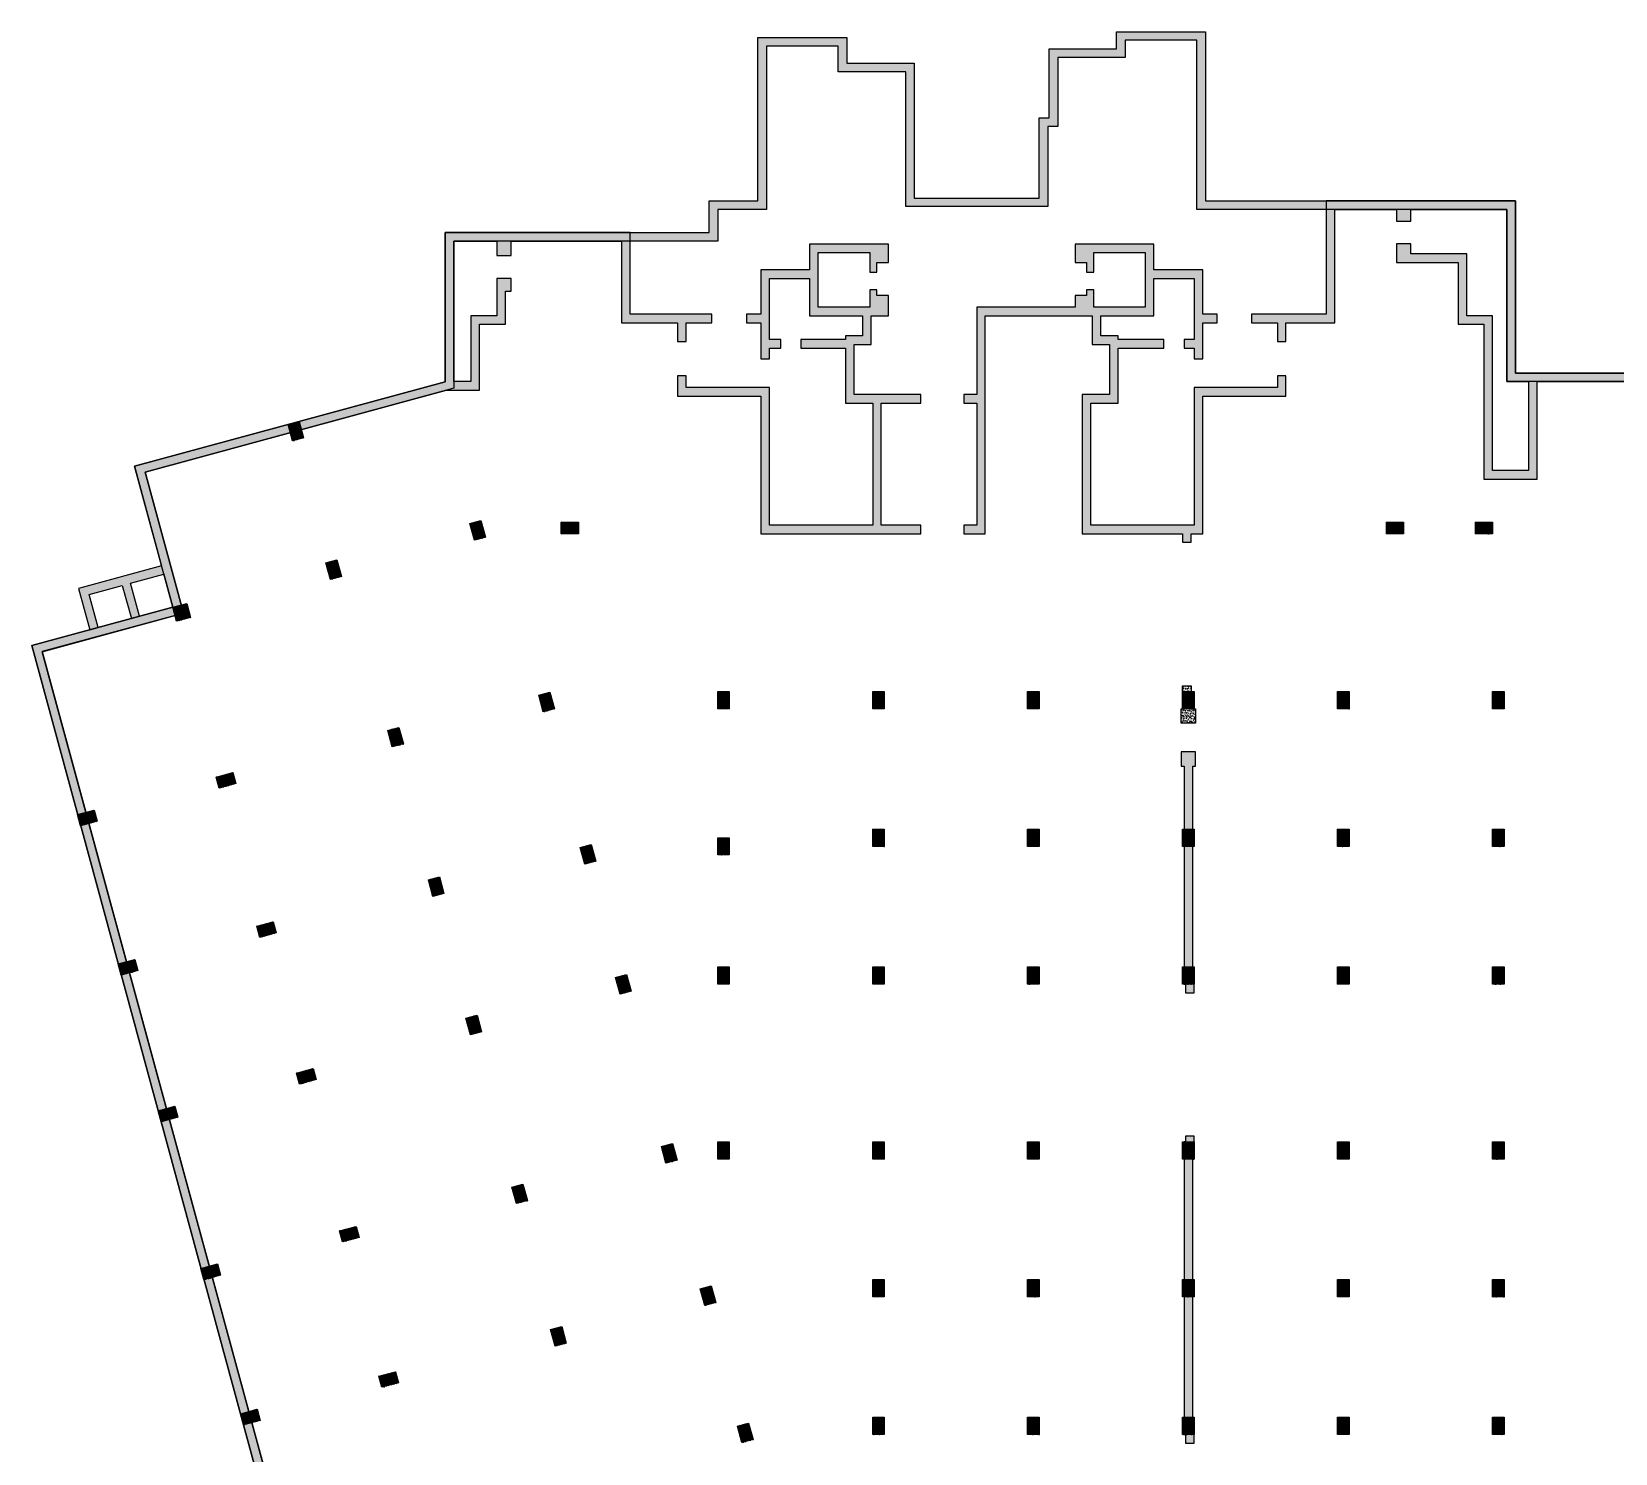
# Model space of a CAD drawing. Extents: x 910418 to 1204174, y 1052427 to 1444227.
# Drawn here: x 910420 to 965601, y 1394669 to 1444227 of the extents above; entities that cross this region are included whole.
import ezdxf

# ---------------------------------------------------------------- set-up
doc = ezdxf.new("R2010")
doc.units = 0
doc.header["$LTSCALE"] = 500
doc.layers.get('0').update_dxf_attribs({"linetype": 'CONTINUOUS'})
for name, color, linetype in [('S_COLU', 2, 'CONTINUOUS'), ('S_COLU_HACH', 15, 'CONTINUOUS'), ('S_WALL', 2, 'CONTINUOUS'), ('S_WALL_HACH', 30, 'CONTINUOUS'), ('S_WALL_OTHE_HACH', 33, 'CONTINUOUS'), ('SE_WALL', 2, 'CONTINUOUS')]:
    doc.layers.add(name, color=color, linetype=linetype)
doc.layers.add('S_POST_OTHE', color=110, linetype='CONTINUOUS', plot=False)
pattern_1 = [(50, (0, 0), (91.092334, -7.96954), [9.525, -104.775]), (355, (0, 0), (-17.62141, 95.52832), [7.62, -83.82]), (100.451, (7.59, -0.66), (73.47125, 87.55834), [8.095, -89.045]), (46.1842, (0, 25.4), (135.53952, -21.02116), [14.2875, -157.1625]), (96.6356, (11.3, 23.65), (118.70212, 123.71278), [12.1425, -133.5675]), (351.184, (0, 25.4), (118.7023, 123.71256), [11.43, -125.73]), (21, (12.7, 19.05), (75.80744, -51.13276), [9.525, -104.775]), (326, (12.7, 19.05), (30.90101, 92.09398), [7.62, -83.82]), (71.4514, (19.02, 14.79), (106.70825, 40.96143), [8.095, -89.045]), (37.5, (0, 0), (1.544302, 42.27752), [0, -82.804, 0, -85.09, 0, -84.1375]), (7.5, (0, 0), (33.40983, 50.090287), [0, -48.514, 0, -80.899, 0, -32.0675]), (327.5, (-28.32, 0), (67.795298, -2.864372), [0, -31.75, 0, -99.06, 0, -131.445]), (317.5, (-41.02, 0), (74.06459, 12.713246), [0, -41.275, 0, -65.786, 0, -93.345])]
pattern_2 = [(50, (-936023.896, -1443727.37), (91.0923345, -7.9695428), [9.525, -104.775]), (355, (-936023.9, -1443727.37), (-17.621413, 95.5283214), [7.62, -83.82]), (100.451, (-936016.305, -1443728.03), (73.471251, 87.558344), [8.095, -89.045]), (46.1842, (-936023.9, -1443701.97), (135.5395204, -21.021164), [14.2875, -157.1625]), (96.6356, (-936012.6, -1443703.72), (118.702117, 123.712778), [12.1425, -133.5675]), (351.184, (-936023.9, -1443701.97), (118.702303, 123.712559), [11.43, -125.73]), (21, (-936011.196, -1443708.32), (75.80744, -51.1327593), [9.525, -104.775]), (326, (-936011.2, -1443708.32), (30.901014, 92.093983), [7.62, -83.82]), (71.4514, (-936004.88, -1443712.58), (106.7082454, 40.961429), [8.095, -89.045]), (37.5, (-936023.896, -1443727.37), (1.5443016, 42.27751944), [0, -82.804, 0, -85.09, 0, -84.1375]), (7.5, (-936023.896, -1443727.37), (33.4098313, 50.0902874), [0, -48.514, 0, -80.899, 0, -32.0675]), (327.5, (-936052.217, -1443727.37), (67.7952976, -2.864372), [0, -31.75, 0, -99.06, 0, -131.445]), (317.5, (-936064.917, -1443727.37), (74.0645907, 12.7132455), [0, -41.275, 0, -65.786, 0, -93.345])]
pattern_3 = [(50, (-973824.87, -1443727.37), (91.0923345, -7.9695428), [9.525, -104.775]), (355, (-973824.87, -1443727.37), (-17.621413, 95.5283214), [7.62, -83.82]), (100.451, (-973817.28, -1443728.03), (73.471251, 87.558344), [8.095, -89.045]), (46.1842, (-973824.87, -1443701.97), (135.5395204, -21.021164), [14.2875, -157.1625]), (96.6356, (-973813.57, -1443703.72), (118.702117, 123.712778), [12.1425, -133.5675]), (351.184, (-973824.87, -1443701.97), (118.702303, 123.712559), [11.43, -125.73]), (21, (-973812.17, -1443708.32), (75.80744, -51.1327593), [9.525, -104.775]), (326, (-973812.17, -1443708.32), (30.901014, 92.093983), [7.62, -83.82]), (71.4514, (-973805.85, -1443712.58), (106.7082454, 40.961429), [8.095, -89.045]), (37.5, (-973824.867, -1443727.37), (1.5443016, 42.27751944), [0, -82.804, 0, -85.09, 0, -84.1375]), (7.5, (-973824.867, -1443727.37), (33.4098313, 50.0902874), [0, -48.514, 0, -80.899, 0, -32.0675]), (327.5, (-973853.19, -1443727.37), (67.7952976, -2.864372), [0, -31.75, 0, -99.06, 0, -131.445]), (317.5, (-973865.89, -1443727.37), (74.0645907, 12.7132455), [0, -41.275, 0, -65.786, 0, -93.345])]
pattern_4 = [(50, (-936023.896, -1443727.37), (91.0923345, -7.9695428), [9.525, -104.775]), (355, (-936023.9, -1443727.37), (-17.621413, 95.5283214), [7.62, -83.82]), (100.451, (-936016.305, -1443728.03), (73.471251, 87.558344), [8.095, -89.045]), (46.1842, (-936023.9, -1443701.97), (135.5395204, -21.021164), [14.2875, -157.1625]), (96.6356, (-936012.6, -1443703.72), (118.702117, 123.712778), [12.1425, -133.5675]), (351.184, (-936023.9, -1443701.97), (118.702303, 123.712559), [11.43, -125.73]), (21, (-936011.196, -1443708.32), (75.80744, -51.1327593), [9.525, -104.775]), (326, (-936011.2, -1443708.32), (30.901014, 92.093983), [7.62, -83.82]), (71.4514, (-936004.88, -1443712.58), (106.7082454, 40.961429), [8.095, -89.045]), (37.5, (-936023.896, -1443727.37), (1.5443016, 42.27751944), [0, -82.804, 0, -85.09, 0, -84.1375]), (7.5, (-936023.896, -1443727.37), (33.4098313, 50.0902874), [0, -48.514, 0, -80.899, 0, -32.0675]), (327.5, (-936052.217, -1443727.37), (67.7952976, -2.864372), [0, -31.75, 0, -99.06, 0, -131.445]), (317.5, (-936064.917, -1443727.37), (74.0645907, 12.7132455), [0, -41.275, 0, -65.786, 0, -93.345])]

# ---------------------------------------------------------------- blocks, each defined once
blk = doc.blocks.new('500x500')
at = {"layer": 'S_COLU_HACH'}
h = blk.add_hatch(color=256, dxfattribs=at)
h.dxf.hatch_style = 1
h.paths.add_polyline_path([(989816, 1106390), (990316, 1106390), (990316, 1105890), (989816, 1105890)])
at = {"layer": 'S_WALL_OTHE_HACH'}
h = blk.add_hatch(dxfattribs=at)
h.set_pattern_fill('钢筋混凝土', color=256, scale=25)
h.set_pattern_definition([(45, (-1667147.89, -1030227.86), (-44.1941738, 44.1941738), []), (50, (-1667147.89, -1030227.86), (179.3150457, -15.688034), [18.75, -206.25]), (355, (-1667147.89, -1030227.86), (-34.687833, 188.048033), [15, -165]), (100.4514, (-1667132.95, -1030229.17), (144.627345, 172.3598855), [15.9350475, -175.285528]), (46.1842, (-1667147.9, -1030177.86), (266.810262, -41.379754), [28.125, -309.375]), (96.6356, (-1667125.65, -1030181.3), (233.665676, 243.529468), [23.902572, -262.92825]), (351.1842, (-1667147.9, -1030177.86), (233.665486, 243.52965), [22.5, -247.5]), (21, (-1667122.89, -1030190.36), (149.226763, -100.6547227), [18.75, -206.25]), (326, (-1667122.89, -1030190.36), (60.828833, 181.287511), [15, -165]), (71.4514, (-1667110.45, -1030198.75), (210.055657, 80.632624), [15.9350475, -175.285528]), (37.5, (-1667147.89, -1030227.86), (3.0399638, 83.2234635), [0, -163, 0, -167.5, 0, -165.625]), (7.5, (-1667147.89, -1030227.86), (65.7673844, 98.602928), [0, -95.5, 0, -159.25, 0, -63.125]), (327.5, (-1667203.64, -1030227.86), (133.455609, -5.6387179), [0, -62.5, 0, -195, 0, -258.75]), (317.5, (-1667228.64, -1030227.86), (145.7965423, 25.0262456), [0, -81.25, 0, -129.5, 0, -183.75])])
h.paths.add_polyline_path([(989816, 1106390), (990316, 1106390), (990316, 1105890), (989816, 1105890)])
at = {"layer": 'S_COLU'}
blk.add_lwpolyline([(989816, 1106390), (990316, 1106390), (990316, 1105890), (989816, 1105890)], close=True, dxfattribs=at)
at = {"layer": 'S_POST_OTHE', "color": 3}
for p, q in [((989816, 1106390), (990316, 1105890)), ((989816, 1105890), (990316, 1106390))]:
    blk.add_line(p, q, dxfattribs=at)
blk = doc.blocks.new('A$C0AFA105A')
at = {"layer": 'S_WALL_HACH'}
h = blk.add_hatch(dxfattribs=at)
h.set_pattern_fill('AR-CONC', color=256, scale=0.5)
h.set_pattern_definition(pattern_2)
h.paths.add_polyline_path([(25300, -9400), (24400, -9400), (24400, -7250), (22450, -7250), (22450, -6900), (21950, -6900), (21950, -7550), (24100, -7550), (24100, -9700), (25000, -9700), (25000, -15100), (26850, -15100), (26850, -11700), (50600, -11700), (50600, -9700), (51500, -9700), (51500, -7550), (53650, -7550), (53650, -6900), (53150, -6900), (53150, -7250), (51200, -7250), (51200, -9400), (50300, -9400), (50300, -11400), (49600, -11400), (49600, -5700), (53150, -5700), (53150, -6100), (53650, -6100), (53650, -5700), (58600, -5700), (58600, -6500), (55800, -6500), (55800, -9650), (57500, -9650), (57500, -10298), (57800, -10298), (57800, -9650), (58700, -9650), (58700, -9350), (56100, -9350), (56100, -6800), (58900, -6800), (58900, -5400), (49300, -5400), (49300, -11400), (26100, -11400), (26100, -5400), (19500, -5400), (19500, -9350), (16900, -9350), (16900, -9650), (17800, -9650), (17800, -10300), (18100, -10300), (18100, -9650), (19800, -9650), (19800, -5700), (21950, -5700), (21950, -6100), (22450, -6100), (22450, -5700), (25800, -5700), (25800, -11700), (26550, -11700), (26550, -14800), (25300, -14800)])
h = blk.add_hatch(dxfattribs=at)
h.set_pattern_fill('AR-CONC', color=256, scale=0.5)
h.set_pattern_definition(pattern_1)
edge = h.paths.add_edge_path()
edge.add_line((-10900, -6800), (-9400, -6800))
edge.add_line((-9400, -6800), (-9400, -7300))
edge.add_line((-9400, -7300), (-8900, -7300))
edge.add_line((-8900, -7300), (-8900, -6800))
edge.add_line((-8900, -6800), (-5050, -6800))
edge.add_line((-5050, -6800), (-5050, -9650))
edge.add_line((-5050, -9650), (-3100, -9650))
edge.add_line((-3100, -9650), (-3100, -10300))
edge.add_line((-3100, -10300), (-2800, -10300))
edge.add_line((-2800, -10300), (-2800, -9650))
edge.add_line((-2800, -9650), (-1900, -9650))
edge.add_line((-1900, -9650), (-1900, -9350))
edge.add_line((-1900, -9350), (-4749, -9350))
edge.add_line((-4749, -9350), (-4749, -6500))
edge.add_line((-4749, -6500), (-11200, -6500))
edge.add_line((-11200, -6500), (-11200, -11702))
edge.add_line((-11200, -11702), (-22021, -14643))
edge.add_line((-22021, -14643), (-21077, -18117))
edge.add_line((-21077, -18117), (-23972, -18905))
edge.add_line((-23972, -18905), (-23579, -20352))
edge.add_line((-23579, -20352), (-23289, -20273))
edge.add_line((-23289, -20273), (-23604, -19116))
edge.add_line((-23604, -19116), (-22446, -18801))
edge.add_line((-22446, -18801), (-22131, -19958))
edge.add_line((-22131, -19958), (-21842, -19880))
edge.add_line((-21842, -19880), (-22157, -18722))
edge.add_line((-22157, -18722), (-20998, -18406))
edge.add_line((-20998, -18406), (-20683, -19565))
edge.add_line((-20683, -19565), (-25604, -20902))
edge.add_line((-25604, -20902), (-11052, -74460))
edge.add_line((-11052, -74460), (-5841, -73044))
edge.add_line((-5841, -73044), (-5683, -73623))
edge.add_line((-5683, -73623), (-4717, -73360))
edge.add_line((-4717, -73360), (-4848, -72878))
edge.add_line((-4848, -72878), (-5525, -73062))
edge.add_line((-5525, -73062), (-5630, -72676))
edge.add_line((-5630, -72676), (-10841, -74092))
edge.add_line((-10841, -74092), (-13673, -63670))
edge.add_line((-13673, -63670), (-11936, -63198))
edge.add_line((-11936, -63198), (-12067, -62715))
edge.add_line((-12067, -62715), (-12550, -62846))
edge.add_line((-12550, -62846), (-12550, -62846))
edge.add_line((-12550, -62846), (-13804, -63187))
edge.add_line((-13804, -63187), (-25236, -21113))
edge.add_line((-25236, -21113), (-20315, -19774))
edge.add_line((-20315, -19774), (-21653, -14854))
edge.add_line((-21653, -14854), (-11151, -12000))
edge.add_line((-11151, -12000), (-10000, -12000))
edge.add_line((-10000, -12000), (-10000, -9700))
edge.add_line((-10000, -9700), (-9100, -9700))
edge.add_line((-9100, -9700), (-9100, -8550))
edge.add_line((-9100, -8550), (-8900, -8550))
edge.add_line((-8900, -8550), (-8900, -8100))
edge.add_line((-8900, -8100), (-9400, -8100))
edge.add_line((-9400, -8100), (-9400, -9400))
edge.add_line((-9400, -9400), (-10300, -9400))
edge.add_line((-10300, -9400), (-10300, -11700))
edge.add_line((-10300, -11700), (-10900, -11700))
edge.add_line((-10900, -11700), (-10900, -6800))
h = blk.add_hatch(dxfattribs=at)
h.set_pattern_fill('AR-CONC', color=256, scale=0.5)
h.set_pattern_definition(pattern_4)
h.paths.add_polyline_path([(100, -10900), (100, -10532), (500, -10532), (500, -10232), (100, -10232), (100, -8100), (1500, -8100), (1500, -9402), (3350, -9402), (3350, -10100), (2750, -10100), (2750, -10232), (1200, -10232), (1200, -10532), (2750, -10532), (2750, -12450), (3700, -12450), (3700, -16700), (100, -16700), (100, -11900), (-2800, -11900), (-2800, -11500), (-3100, -11500), (-3100, -12200), (-200, -12200), (-200, -17000), (5375, -17000), (5375, -16700), (4000, -16700), (4000, -12450), (5375, -12450), (5375, -12150), (3050, -12150), (3050, -10400), (3650, -10400), (3650, -9402), (4250, -9402), (4250, -8702), (3850, -8702), (3850, -8502), (3600, -8502), (3600, -9102), (1800, -9102), (1800, -7202), (3600, -7202), (3600, -7882), (3850, -7882), (3850, -7552), (4250, -7552), (4250, -6902), (1500, -6902), (1500, -7800), (-200, -7800), (-200, -9350), (-700, -9350), (-700, -9650), (-200, -9650), (-200, -10900)])
h = blk.add_hatch(dxfattribs=at)
h.set_pattern_fill('AR-CONC', color=256, scale=0.5)
h.set_pattern_definition(pattern_1)
h.paths.add_polyline_path([(12250, -10532), (13850, -10532), (13850, -10232), (12250, -10232), (12250, -10100), (11650, -10100), (11650, -9402), (13500, -9402), (13500, -8100), (14900, -8100), (14900, -10232), (14550, -10232), (14550, -10532), (14900, -10532), (14900, -10900), (15200, -10900), (15200, -9650), (15700, -9650), (15700, -9350), (15200, -9350), (15200, -7800), (13500, -7800), (13500, -6902), (10750, -6902), (10750, -7552), (11150, -7552), (11150, -7882), (11400, -7882), (11400, -7202), (13200, -7202), (13200, -9102), (11400, -9102), (11400, -8502), (11150, -8502), (11150, -8702), (10750, -8702), (10750, -9102), (7325, -9102), (7325, -12150), (6875, -12150), (6875, -12450), (7325, -12450), (7325, -16700), (6875, -16700), (6875, -17000), (7625, -17000), (7625, -9402), (11350, -9402), (11350, -10400), (11950, -10400), (11950, -12150), (11000, -12150), (11000, -17000), (14500, -17000), (14500, -17300), (14800, -17300), (14800, -17000), (15200, -17000), (15200, -12200), (18100, -12200), (18100, -11500), (17800, -11500), (17800, -11900), (14900, -11900), (14900, -16700), (11300, -16700), (11300, -12450), (12250, -12450)])
h = blk.add_hatch(dxfattribs=at)
h.set_pattern_fill('AR-CONC', color=256, scale=0.5)
h.set_pattern_definition(pattern_3)
h.paths.add_polyline_path([(14500, -22300), (14800, -22300), (14800, -23100), (14950, -23100), (14950, -23601), (14450, -23601), (14450, -23101), (14500, -23101)])
h = blk.add_hatch(dxfattribs=at)
h.set_pattern_fill('AR-CONC', color=256, scale=0.5)
h.set_pattern_definition(pattern_1)
h.paths.add_polyline_path([(14950, -24600), (14450, -24600), (14450, -25100), (14550, -25100), (14550, -32700), (14600, -32700), (14600, -33000), (14900, -33000), (14900, -32700), (14850, -32700), (14850, -25100), (14950, -25100)])
h = blk.add_hatch(dxfattribs=at)
h.set_pattern_fill('AR-CONC', color=256, scale=0.5)
h.set_pattern_definition(pattern_1)
h.paths.add_polyline_path([(14900, -38000), (14600, -38000), (14600, -38200), (14550, -38200), (14550, -48400), (14600, -48400), (14600, -48700), (14900, -48700), (14900, -48400), (14850, -48400), (14850, -38200), (14900, -38200)])
at = {"layer": 'S_WALL_OTHE_HACH'}
h = blk.add_hatch(dxfattribs=at)
h.set_pattern_fill('AR-CONC', color=256, scale=0.5)
h.set_pattern_definition(pattern_2)
h.paths.add_polyline_path([(25300, -9400), (24400, -9400), (24400, -7250), (22450, -7250), (22450, -6900), (21950, -6900), (21950, -7550), (24100, -7550), (24100, -9700), (25000, -9700), (25000, -15100), (26850, -15100), (26850, -11700), (50600, -11700), (50600, -9700), (51500, -9700), (51500, -7550), (53650, -7550), (53650, -6900), (53150, -6900), (53150, -7250), (51200, -7250), (51200, -9400), (50300, -9400), (50300, -11400), (49600, -11400), (49600, -5700), (53150, -5700), (53150, -6100), (53650, -6100), (53650, -5700), (58600, -5700), (58600, -6500), (55800, -6500), (55800, -9650), (57500, -9650), (57500, -10298), (57800, -10298), (57800, -9650), (58700, -9650), (58700, -9350), (56100, -9350), (56100, -6800), (58900, -6800), (58900, -5400), (49300, -5400), (49300, -11400), (26100, -11400), (26100, -5400), (19500, -5400), (19500, -9350), (16900, -9350), (16900, -9650), (17800, -9650), (17800, -10300), (18100, -10300), (18100, -9650), (19800, -9650), (19800, -5700), (21950, -5700), (21950, -6100), (22450, -6100), (22450, -5700), (25800, -5700), (25800, -11700), (26550, -11700), (26550, -14800), (25300, -14800)])
h = blk.add_hatch(dxfattribs=at)
h.set_pattern_fill('AR-CONC', color=256, scale=0.5)
h.set_pattern_definition(pattern_1)
edge = h.paths.add_edge_path()
edge.add_line((-10900, -6800), (-9400, -6800))
edge.add_line((-9400, -6800), (-9400, -7300))
edge.add_line((-9400, -7300), (-8900, -7300))
edge.add_line((-8900, -7300), (-8900, -6800))
edge.add_line((-8900, -6800), (-5050, -6800))
edge.add_line((-5050, -6800), (-5050, -9650))
edge.add_line((-5050, -9650), (-3100, -9650))
edge.add_line((-3100, -9650), (-3100, -10300))
edge.add_line((-3100, -10300), (-2800, -10300))
edge.add_line((-2800, -10300), (-2800, -9650))
edge.add_line((-2800, -9650), (-1900, -9650))
edge.add_line((-1900, -9650), (-1900, -9350))
edge.add_line((-1900, -9350), (-4749, -9350))
edge.add_line((-4749, -9350), (-4749, -6500))
edge.add_line((-4749, -6500), (-11200, -6500))
edge.add_line((-11200, -6500), (-11200, -11702))
edge.add_line((-11200, -11702), (-22021, -14643))
edge.add_line((-22021, -14643), (-21077, -18117))
edge.add_line((-21077, -18117), (-23972, -18905))
edge.add_line((-23972, -18905), (-23579, -20352))
edge.add_line((-23579, -20352), (-23289, -20273))
edge.add_line((-23289, -20273), (-23604, -19116))
edge.add_line((-23604, -19116), (-22446, -18801))
edge.add_line((-22446, -18801), (-22131, -19958))
edge.add_line((-22131, -19958), (-21842, -19880))
edge.add_line((-21842, -19880), (-22157, -18722))
edge.add_line((-22157, -18722), (-20998, -18406))
edge.add_line((-20998, -18406), (-20683, -19565))
edge.add_line((-20683, -19565), (-25604, -20902))
edge.add_line((-25604, -20902), (-11052, -74460))
edge.add_line((-11052, -74460), (-5841, -73044))
edge.add_line((-5841, -73044), (-5683, -73623))
edge.add_line((-5683, -73623), (-4717, -73360))
edge.add_line((-4717, -73360), (-4848, -72878))
edge.add_line((-4848, -72878), (-5525, -73062))
edge.add_line((-5525, -73062), (-5630, -72676))
edge.add_line((-5630, -72676), (-10841, -74092))
edge.add_line((-10841, -74092), (-13673, -63670))
edge.add_line((-13673, -63670), (-11936, -63198))
edge.add_line((-11936, -63198), (-12067, -62715))
edge.add_line((-12067, -62715), (-12550, -62846))
edge.add_line((-12550, -62846), (-12550, -62846))
edge.add_line((-12550, -62846), (-13804, -63187))
edge.add_line((-13804, -63187), (-25236, -21113))
edge.add_line((-25236, -21113), (-20315, -19774))
edge.add_line((-20315, -19774), (-21653, -14854))
edge.add_line((-21653, -14854), (-11151, -12000))
edge.add_line((-11151, -12000), (-10000, -12000))
edge.add_line((-10000, -12000), (-10000, -9700))
edge.add_line((-10000, -9700), (-9100, -9700))
edge.add_line((-9100, -9700), (-9100, -8550))
edge.add_line((-9100, -8550), (-8900, -8550))
edge.add_line((-8900, -8550), (-8900, -8100))
edge.add_line((-8900, -8100), (-9400, -8100))
edge.add_line((-9400, -8100), (-9400, -9400))
edge.add_line((-9400, -9400), (-10300, -9400))
edge.add_line((-10300, -9400), (-10300, -11700))
edge.add_line((-10300, -11700), (-10900, -11700))
edge.add_line((-10900, -11700), (-10900, -6800))
h = blk.add_hatch(dxfattribs=at)
h.set_pattern_fill('AR-CONC', color=256, scale=0.5)
h.set_pattern_definition(pattern_4)
h.paths.add_polyline_path([(100, -10900), (100, -10532), (500, -10532), (500, -10232), (100, -10232), (100, -8100), (1500, -8100), (1500, -9402), (3350, -9402), (3350, -10100), (2750, -10100), (2750, -10232), (1200, -10232), (1200, -10532), (2750, -10532), (2750, -12450), (3700, -12450), (3700, -16700), (100, -16700), (100, -11900), (-2800, -11900), (-2800, -11500), (-3100, -11500), (-3100, -12200), (-200, -12200), (-200, -17000), (5375, -17000), (5375, -16700), (4000, -16700), (4000, -12450), (5375, -12450), (5375, -12150), (3050, -12150), (3050, -10400), (3650, -10400), (3650, -9402), (4250, -9402), (4250, -8702), (3850, -8702), (3850, -8502), (3600, -8502), (3600, -9102), (1800, -9102), (1800, -7202), (3600, -7202), (3600, -7882), (3850, -7882), (3850, -7552), (4250, -7552), (4250, -6902), (1500, -6902), (1500, -7800), (-200, -7800), (-200, -9350), (-700, -9350), (-700, -9650), (-200, -9650), (-200, -10900)])
h = blk.add_hatch(dxfattribs=at)
h.set_pattern_fill('AR-CONC', color=256, scale=0.5)
h.set_pattern_definition(pattern_1)
h.paths.add_polyline_path([(12250, -10532), (13850, -10532), (13850, -10232), (12250, -10232), (12250, -10100), (11650, -10100), (11650, -9402), (13500, -9402), (13500, -8100), (14900, -8100), (14900, -10232), (14550, -10232), (14550, -10532), (14900, -10532), (14900, -10900), (15200, -10900), (15200, -9650), (15700, -9650), (15700, -9350), (15200, -9350), (15200, -7800), (13500, -7800), (13500, -6902), (10750, -6902), (10750, -7552), (11150, -7552), (11150, -7882), (11400, -7882), (11400, -7202), (13200, -7202), (13200, -9102), (11400, -9102), (11400, -8502), (11150, -8502), (11150, -8702), (10750, -8702), (10750, -9102), (7325, -9102), (7325, -12150), (6875, -12150), (6875, -12450), (7325, -12450), (7325, -16700), (6875, -16700), (6875, -17000), (7625, -17000), (7625, -9402), (11350, -9402), (11350, -10400), (11950, -10400), (11950, -12150), (11000, -12150), (11000, -17000), (14500, -17000), (14500, -17300), (14800, -17300), (14800, -17000), (15200, -17000), (15200, -12200), (18100, -12200), (18100, -11500), (17800, -11500), (17800, -11900), (14900, -11900), (14900, -16700), (11300, -16700), (11300, -12450), (12250, -12450)])
h = blk.add_hatch(dxfattribs=at)
h.set_pattern_fill('AR-CONC', color=256, scale=0.5)
h.set_pattern_definition(pattern_3)
h.paths.add_polyline_path([(14500, -22300), (14800, -22300), (14800, -23100), (14950, -23100), (14950, -23601), (14450, -23601), (14450, -23101), (14500, -23101)])
h = blk.add_hatch(dxfattribs=at)
h.set_pattern_fill('AR-CONC', color=256, scale=0.5)
h.set_pattern_definition(pattern_1)
h.paths.add_polyline_path([(14950, -24600), (14450, -24600), (14450, -25100), (14550, -25100), (14550, -32700), (14600, -32700), (14600, -33000), (14900, -33000), (14900, -32700), (14850, -32700), (14850, -25100), (14950, -25100)])
h = blk.add_hatch(dxfattribs=at)
h.set_pattern_fill('AR-CONC', color=256, scale=0.5)
h.set_pattern_definition(pattern_1)
h.paths.add_polyline_path([(14900, -38000), (14600, -38000), (14600, -38200), (14550, -38200), (14550, -48400), (14600, -48400), (14600, -48700), (14900, -48700), (14900, -48400), (14850, -48400), (14850, -38200), (14900, -38200)])
at = {"layer": 'S_WALL', "color": 1}
for points in [[(49300, -11400), (26100, -11400), (26100, -5400), (19500, -5400), (19500, -9350), (16900, -9350), (16900, -9650), (17800, -9650), (17800, -10300), (18100, -10300), (18100, -9650), (19800, -9650), (19800, -5700), (21950, -5700), (21950, -6100), (22450, -6100), (22450, -5700), (25800, -5700), (25800, -11700), (26550, -11700), (26550, -14800), (25300, -14800), (25300, -9400), (24400, -9400), (24400, -7250), (22450, -7250), (22450, -6900), (21950, -6900), (21950, -7550), (24100, -7550), (24100, -9700), (25000, -9700), (25000, -15100), (26850, -15100), (26850, -11700), (50600, -11700)], [(-10900, -6800), (-9400, -6800), (-9400, -7300), (-8900, -7300), (-8900, -6800), (-5050, -6800), (-5050, -9650), (-3100, -9650), (-3100, -10300), (-2800, -10300), (-2800, -9650), (-1900, -9650), (-1900, -9350), (-4749, -9350), (-4749, -6500), (-11200, -6500), (-11200, -11702), (-22021, -14643), (-21077, -18117), (-23972, -18905), (-23579, -20352), (-23289, -20273), (-23604, -19116), (-22446, -18801), (-22131, -19958), (-21842, -19880), (-22157, -18722), (-20998, -18406), (-20683, -19565), (-25604, -20902), (-11052, -74460)], [(-13804, -63187), (-25236, -21113), (-20315, -19774), (-21653, -14854), (-11151, -12000), (-10000, -12000), (-10000, -9700), (-9100, -9700), (-9100, -8550), (-8900, -8550), (-8900, -8100), (-9400, -8100), (-9400, -9400), (-10300, -9400), (-10300, -11700), (-10900, -11700), (-10900, -6800)]]:
    blk.add_lwpolyline(points, dxfattribs=at)
for points in [[(100, -10900), (100, -10532), (500, -10532), (500, -10232), (100, -10232), (100, -8100), (1500, -8100), (1500, -9402), (3350, -9402), (3350, -10100), (2750, -10100), (2750, -10232), (1200, -10232), (1200, -10532), (2750, -10532), (2750, -12450), (3700, -12450), (3700, -16700), (100, -16700), (100, -11900), (-2800, -11900), (-2800, -11500), (-3100, -11500), (-3100, -12200), (-200, -12200), (-200, -17000), (5375, -17000), (5375, -16700), (4000, -16700), (4000, -12450), (5375, -12450), (5375, -12150), (3050, -12150), (3050, -10400), (3650, -10400), (3650, -9402), (4250, -9402), (4250, -8702), (3850, -8702), (3850, -8502), (3600, -8502), (3600, -9102), (1800, -9102), (1800, -7202), (3600, -7202), (3600, -7882), (3850, -7882), (3850, -7552), (4250, -7552), (4250, -6902), (1500, -6902), (1500, -7800), (-200, -7800), (-200, -9350), (-700, -9350), (-700, -9650), (-200, -9650), (-200, -10900)], [(12250, -10532), (13850, -10532), (13850, -10232), (12250, -10232), (12250, -10100), (11650, -10100), (11650, -9402), (13500, -9402), (13500, -8100), (14900, -8100), (14900, -10232), (14550, -10232), (14550, -10532), (14900, -10532), (14900, -10900), (15200, -10900), (15200, -9650), (15700, -9650), (15700, -9350), (15200, -9350), (15200, -7800), (13500, -7800), (13500, -6902), (10750, -6902), (10750, -7552), (11150, -7552), (11150, -7882), (11400, -7882), (11400, -7202), (13200, -7202), (13200, -9102), (11400, -9102), (11400, -8502), (11150, -8502), (11150, -8702), (10750, -8702), (10750, -9102), (7325, -9102), (7325, -12150), (6875, -12150), (6875, -12450), (7325, -12450), (7325, -16700), (6875, -16700), (6875, -17000), (7625, -17000), (7625, -9402), (11350, -9402), (11350, -10400), (11950, -10400), (11950, -12150), (11000, -12150), (11000, -17000), (14500, -17000), (14500, -17300), (14800, -17300), (14800, -17000), (15200, -17000), (15200, -12200), (18100, -12200), (18100, -11500), (17800, -11500), (17800, -11900), (14900, -11900), (14900, -16700), (11300, -16700), (11300, -12450), (12250, -12450)], [(-200, -11900), (-200, -11900)], [(14500, -22300), (14800, -22300), (14800, -23100), (14950, -23100), (14950, -23601), (14450, -23601), (14450, -23101), (14500, -23101)], [(14950, -24600), (14450, -24600), (14450, -25100), (14550, -25100), (14550, -32700), (14600, -32700), (14600, -33000), (14900, -33000), (14900, -32700), (14850, -32700), (14850, -25100), (14950, -25100)], [(14900, -38000), (14600, -38000), (14600, -38200), (14550, -38200), (14550, -48400), (14600, -48400), (14600, -48700), (14900, -48700), (14900, -48400), (14850, -48400), (14850, -38200), (14900, -38200)]]:
    blk.add_lwpolyline(points, close=True, dxfattribs=at)
blk = doc.blocks.new('600x400')
at = {"layer": 'S_COLU_HACH'}
h = blk.add_hatch(color=256, dxfattribs=at)
h.dxf.hatch_style = 1
h.paths.add_polyline_path([(932065, 1422768), (932465, 1422768), (932465, 1422168), (932065, 1422168)])
at = {"layer": 'S_WALL_OTHE_HACH'}
h = blk.add_hatch(dxfattribs=at)
h.set_pattern_fill('钢筋混凝土', color=256, scale=25)
h.set_pattern_definition([(45, (-2258.95, 1541.13), (-44.1941738, 44.1941738), []), (50, (-2258.95, 1541.13), (179.315046, -15.688034), [18.75, -206.25]), (355, (-2258.95, 1541.13), (-34.687833, 188.048033), [15, -165]), (100.4514, (-2244, 1539.82), (144.627345, 172.359886), [15.935047, -175.285528]), (46.1842, (-2258.95, 1591.13), (266.810262, -41.379754), [28.125, -309.375]), (96.6356, (-2236.72, 1587.68), (233.665676, 243.529468), [23.90257, -262.92825]), (351.1842, (-2258.95, 1591.13), (233.665486, 243.52965), [22.5, -247.5]), (21, (-2233.95, 1578.63), (149.226763, -100.654723), [18.75, -206.25]), (326, (-2233.95, 1578.63), (60.828833, 181.287511), [15, -165]), (71.4514, (-2221.51, 1570.24), (210.055657, 80.632624), [15.935047, -175.285528]), (37.5, (-2258.95, 1541.13), (3.0399638, 83.2234635), [0, -163, 0, -167.5, 0, -165.625]), (7.5, (-2258.95, 1541.13), (65.7673844, 98.602928), [0, -95.5, 0, -159.25, 0, -63.125]), (327.5, (-2314.7, 1541.13), (133.455609, -5.638718), [0, -62.5, 0, -195, 0, -258.75]), (317.5, (-2339.7, 1541.13), (145.796542, 25.0262456), [0, -81.25, 0, -129.5, 0, -183.75])])
h.paths.add_polyline_path([(932065, 1422768), (932465, 1422768), (932465, 1422168), (932065, 1422168)])
at = {"layer": 'S_COLU'}
blk.add_lwpolyline([(932065, 1422768), (932465, 1422768), (932465, 1422168), (932065, 1422168)], close=True, dxfattribs=at)
at = {"layer": 'S_POST_OTHE', "color": 3}
for p, q in [((932065, 1422768), (932465, 1422168)), ((932065, 1422168), (932465, 1422768))]:
    blk.add_line(p, q, dxfattribs=at)

msp = doc.modelspace()

# ---------------------------------------------------------------- hatches: boundary and pattern name
at = {"layer": 'S_WALL_HACH'}
h = msp.add_hatch(color=256, dxfattribs=at)
h.dxf.hatch_style = 1
h.paths.add_polyline_path([(944732, 1354127), (944732, 1354427), (951824, 1354427), (951824, 1352427), (978324, 1352427), (978324, 1354427), (985524, 1354427), (985524, 1362527), (984924, 1362527), (984924, 1368127), (1005324, 1368127), (1005324, 1373827), (1010524, 1373827), (1010524, 1384527), (1016124, 1384527), (1016124, 1410127), (1010724, 1410127), (1010724, 1427027), (1011524, 1427027), (1011524, 1428927), (1021624, 1428927), (1021624, 1432327), (1022424, 1432327), (1022424, 1438027), (1011624, 1438027), (1011624, 1443927), (1009124, 1443927), (1009124, 1443327), (1006774, 1443327), (1006774, 1440927), (1006424, 1440927), (1006424, 1438127), (1001474, 1438127), (1001474, 1442827), (999124, 1442827), (999124, 1443727), (996624, 1443727), (996624, 1438027), (985624, 1438027), (985624, 1432027), (961824, 1432027), (961824, 1434027), (961824, 1434027), (961824, 1438027), (951024, 1438027), (951024, 1443927), (948524, 1443927), (948524, 1443327), (946174, 1443327), (946174, 1440927), (945824, 1440927), (945824, 1438127), (940874, 1438127), (940874, 1442827), (938524, 1442827), (938524, 1443727), (936024, 1443727), (936024, 1438027), (934324, 1438027), (934324, 1438027), (934324, 1436927), (925124, 1436927), (925124, 1431796), (914371, 1428873), (915709, 1423952), (915419, 1423873), (910788, 1422615), (925183, 1369636), (930395, 1371052), (935627, 1351800), (944695, 1354264), (944774, 1353975), (935416, 1351432), (930184, 1370684), (924972, 1369268), (910420, 1422825), (915341, 1424163), (914002, 1429084), (924824, 1432025), (924824, 1437227), (934024, 1437227), (934024, 1438327), (935724, 1438327), (935724, 1444027), (938824, 1444027), (938824, 1443127), (941174, 1443127), (941174, 1438427), (945524, 1438427), (945524, 1441228), (945874, 1441227), (945874, 1443627), (948224, 1443627), (948224, 1444227), (951324, 1444227), (951324, 1438327), (962124, 1438327), (962124, 1432327), (985324, 1432327), (985324, 1438327), (996324, 1438327), (996324, 1444027), (999424, 1444027), (999424, 1443127), (1001774, 1443127), (1001774, 1438427), (1006124, 1438427), (1006124, 1441227), (1006474, 1441227), (1006474, 1443627), (1008824, 1443627), (1008824, 1444227), (1011924, 1444227), (1011924, 1438326), (1022724, 1438327), (1022724, 1432027), (1021924, 1432027), (1021924, 1428627), (1011824, 1428627), (1011824, 1426727), (1011024, 1426727), (1011024, 1410427), (1016424, 1410427), (1016424, 1384227), (1010824, 1384227), (1010824, 1373527), (1005624, 1373527), (1005624, 1367827), (985224, 1367827), (985224, 1362827), (985824, 1362827), (985824, 1354127), (978624, 1354127), (978624, 1352127), (951524, 1352127), (951524, 1354127)])
at = {"layer": 'S_WALL_OTHE_HACH'}
h = msp.add_hatch(dxfattribs=at)
h.set_pattern_fill('钢筋混凝土', color=256, scale=25)
h.set_pattern_definition([(45, (0, 0), (-44.1941738, 44.1941738), []), (50, (0, 0), (179.315046, -15.688034), [18.75, -206.25]), (355, (0, 0), (-34.687833, 188.048033), [15, -165]), (100.4514, (14.94, -1.3), (144.627345, 172.359886), [15.935047, -175.285528]), (46.1842, (0, 50), (266.810262, -41.379754), [28.125, -309.375]), (96.6356, (22.23, 46.55), (233.665676, 243.529468), [23.90257, -262.92825]), (351.1842, (0, 50), (233.665486, 243.52965), [22.5, -247.5]), (21, (25, 37.5), (149.226763, -100.654723), [18.75, -206.25]), (326, (25, 37.5), (60.828833, 181.287511), [15, -165]), (71.4514, (37.44, 29.11), (210.055657, 80.632624), [15.935047, -175.285528]), (37.5, (0, 0), (3.0399638, 83.2234635), [0, -163, 0, -167.5, 0, -165.625]), (7.5, (0, 0), (65.7673844, 98.602928), [0, -95.5, 0, -159.25, 0, -63.125]), (327.5, (-55.75, 0), (133.455609, -5.638718), [0, -62.5, 0, -195, 0, -258.75]), (317.5, (-80.75, 0), (145.796542, 25.0262456), [0, -81.25, 0, -129.5, 0, -183.75])])
h.paths.add_polyline_path([(944732, 1354127), (944732, 1354427), (951824, 1354427), (951824, 1352427), (978324, 1352427), (978324, 1354427), (985524, 1354427), (985524, 1362527), (984924, 1362527), (984924, 1368127), (1005324, 1368127), (1005324, 1373827), (1010524, 1373827), (1010524, 1384527), (1016124, 1384527), (1016124, 1410127), (1010724, 1410127), (1010724, 1427027), (1011524, 1427027), (1011524, 1428927), (1021624, 1428927), (1021624, 1432327), (1022424, 1432327), (1022424, 1438027), (1011624, 1438027), (1011624, 1443927), (1009124, 1443927), (1009124, 1443327), (1006774, 1443327), (1006774, 1440927), (1006424, 1440927), (1006424, 1438127), (1001474, 1438127), (1001474, 1442827), (999124, 1442827), (999124, 1443727), (996624, 1443727), (996624, 1438027), (985624, 1438027), (985624, 1432027), (961824, 1432027), (961824, 1434027), (961824, 1434027), (961824, 1438027), (951024, 1438027), (951024, 1443927), (948524, 1443927), (948524, 1443327), (946174, 1443327), (946174, 1440927), (945824, 1440927), (945824, 1438127), (940874, 1438127), (940874, 1442827), (938524, 1442827), (938524, 1443727), (936024, 1443727), (936024, 1438027), (934324, 1438027), (934324, 1438027), (934324, 1436927), (925124, 1436927), (925124, 1431796), (914371, 1428873), (915709, 1423952), (915419, 1423873), (910788, 1422615), (925183, 1369636), (930395, 1371052), (935627, 1351800), (944695, 1354264), (944774, 1353975), (935416, 1351432), (930184, 1370684), (924972, 1369268), (910420, 1422825), (915341, 1424163), (914002, 1429084), (924824, 1432025), (924824, 1437227), (934024, 1437227), (934024, 1438327), (935724, 1438327), (935724, 1444027), (938824, 1444027), (938824, 1443127), (941174, 1443127), (941174, 1438427), (945524, 1438427), (945524, 1441228), (945874, 1441227), (945874, 1443627), (948224, 1443627), (948224, 1444227), (951324, 1444227), (951324, 1438327), (962124, 1438327), (962124, 1432327), (985324, 1432327), (985324, 1438327), (996324, 1438327), (996324, 1444027), (999424, 1444027), (999424, 1443127), (1001774, 1443127), (1001774, 1438427), (1006124, 1438427), (1006124, 1441227), (1006474, 1441227), (1006474, 1443627), (1008824, 1443627), (1008824, 1444227), (1011924, 1444227), (1011924, 1438326), (1022724, 1438327), (1022724, 1432027), (1021924, 1432027), (1021924, 1428627), (1011824, 1428627), (1011824, 1426727), (1011024, 1426727), (1011024, 1410427), (1016424, 1410427), (1016424, 1384227), (1010824, 1384227), (1010824, 1373527), (1005624, 1373527), (1005624, 1367827), (985224, 1367827), (985224, 1362827), (985824, 1362827), (985824, 1354127), (978624, 1354127), (978624, 1352127), (951524, 1352127), (951524, 1354127)])

# ---------------------------------------------------------------- linework, layer by layer
at = {"layer": 'SE_WALL'}
for points in [[(924972, 1369268), (910420, 1422825), (915341, 1424163), (914002, 1429084), (924824, 1432025), (924824, 1437227), (934024, 1437227), (934024, 1438327), (935724, 1438327), (935724, 1444027), (938824, 1444027), (938824, 1443127), (941174, 1443127), (941174, 1438427), (945524, 1438427), (945524, 1441228), (945874, 1441227), (945874, 1443627), (948224, 1443627), (948224, 1444227), (951324, 1444227), (951324, 1438327), (962124, 1438327), (962124, 1432327), (985324, 1432327)], [(985624, 1432027), (961824, 1432027), (961824, 1434027), (961824, 1434027), (961824, 1438027), (951024, 1438027), (951024, 1443927), (948524, 1443927), (948524, 1443327), (946174, 1443327), (946174, 1440927), (945824, 1440927), (945824, 1438127), (940874, 1438127), (940874, 1442827), (938524, 1442827), (938524, 1443727), (936024, 1443727), (936024, 1438027), (934324, 1438027), (934324, 1438027), (934324, 1436927), (925124, 1436927), (925124, 1431796), (914371, 1428873), (915709, 1423952), (915419, 1423873), (915419, 1423873), (910788, 1422615), (925183, 1369636)]]:
    msp.add_lwpolyline(points, dxfattribs=at)

# ---------------------------------------------------------------- block references
for name, p in [('A$C0AFA105A', (936024, 1443727)), ('600x400', (2259, -1541)), ('600x400', (7659, -1541)), ('600x400', (13059, -1541)), ('600x400', (18459, -1541)), ('600x400', (23859, -1541)), ('600x400', (29259, -1541)), ('600x400', (2259, -6641)), ('600x400', (7659, -6341)), ('600x400', (13059, -6341)), ('600x400', (18459, -6341)), ('600x400', (23859, -6341)), ('600x400', (29259, -6341)), ('600x400', (2259, -11141)), ('600x400', (7659, -11141)), ('600x400', (13059, -11141)), ('600x400', (18459, -11141)), ('600x400', (23859, -11141)), ('600x400', (29259, -11141)), ('600x400', (2259, -17241)), ('600x400', (7659, -17241)), ('600x400', (13059, -17241)), ('600x400', (18459, -17241)), ('600x400', (23859, -17241)), ('600x400', (29259, -17241)), ('600x400', (7659, -22041)), ('600x400', (13059, -22041)), ('600x400', (18459, -22041)), ('600x400', (23859, -22041)), ('600x400', (29259, -22041)), ('600x400', (7659, -26841)), ('600x400', (13059, -26841)), ('600x400', (18459, -26841)), ('600x400', (23859, -26841)), ('600x400', (29259, -26841))]:
    msp.add_blockref(name, p)
for p, rotation in [((393000, -186857), 15.2024943195464), ((399334, -190317, 0), 15.2024943195464), ((2351642, 494662), 90), ((2380392, 494662), 90), ((2383492, 494662), 90), ((394316, -191681, 0), 15.2024943195464), ((401736, -196296), 15.2024943195464), ((396474, -197524, 0), 15.2024943195464), ((2534345, 891506), 105.2024943196318), ((2529520, 890195), 105.2024943196318), ((403179, -201604), 15.20249431975196), ((397889, -202731), 15.20249431975196), ((2535760, 886301, 0), 105.2024943196318), ((2530935, 884990), 105.2024943196318), ((404411, -206139), 15.20249431975196), ((399200, -207555, 0), 15.20249431975196), ((2537149, 881185, 0), 105.2024943196318), ((2532325, 879875), 105.2024943196318), ((406011, -212026), 15.20249431975196), ((400800, -213442, 0), 15.20249431975196), ((2538644, 875685, 0), 105.2024943196318), ((2533819, 874373, 0), 105.2024943196318), ((407361, -216996, 0), 15.20249431975196), ((402150, -218412, 0), 15.20249431975196), ((2540021, 870618, 0), 105.2024943196318), ((2535196, 869307, 0), 105.2024943196318), ((408659, -221773, 0), 15.20249431975196)]:
    msp.add_blockref('600x400', p, dxfattribs=dict(rotation=rotation))
at = {"layer": 'S_COLU', "rotation": 15.18474277172505}
msp.add_blockref('500x500', (249882, 97136), dxfattribs=at)

doc.saveas('drawing.dxf')
